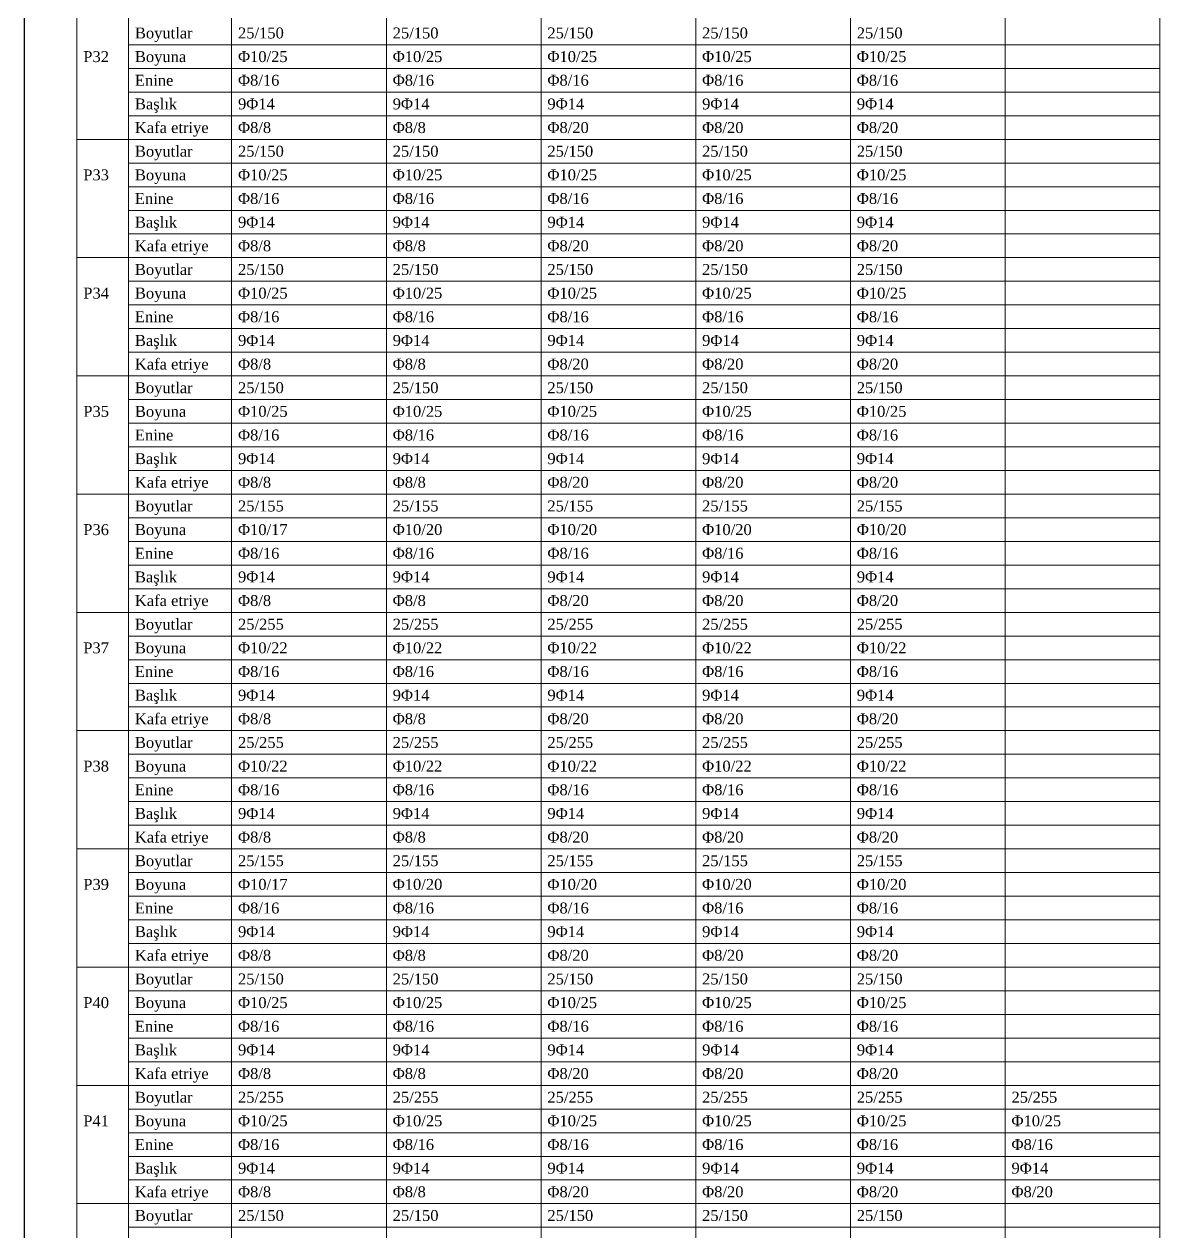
# Model space of a CAD drawing. Header units: millimetres. Extents: x 2232 to 85269, y -3593 to 5869.
# Drawn here: x 38075 to 38974, y 2515 to 3471 of the extents above; entities that cross this region are included whole.
import ezdxf

# ---------------------------------------------------------------- set-up
doc = ezdxf.new("R2010")
doc.units = ezdxf.units.MM
doc.layers.add('Donatı Metraj Tablosu', color=7, linetype='Continuous')
doc.layers.add('Standart', color=7, linetype='Continuous')
doc.styles.add('times new roman_1_18', font='times.ttf', dxfattribs={"height": 0.2})

# ---------------------------------------------------------------- blocks, each defined once
blk = doc.blocks.new('IDE999Entity7105')
at = {"layer": 'Donatı Metraj Tablosu', "color": 1, "linetype": 'Continuous', "lineweight": 5}
for points in [[(32590.5, 6002.8), (32590.5, 0)], [(32760.5, 6002.8), (32760.5, 0)], [(32930.5, 6002.8), (32930.5, 0)], [(33100.5, 6002.8), (33100.5, 0)], [(33270.5, 6002.8), (33270.5, 0)], [(33440.5, 6002.8), (33440.5, 0)], [(33610.5, 6002.8), (33610.5, 0)], [(33780.5, 6002.8), (33780.5, 0)], [(32647.2, 5954), (32647.2, 0)], [(32647.2, 2834), (33780.5, 2834)], [(32647.2, 2808), (33780.5, 2808)], [(32647.2, 2782), (33780.5, 2782)], [(32647.2, 2756), (33780.5, 2756)], [(32590.5, 2730), (33780.5, 2730)], [(32647.2, 2704), (33780.5, 2704)], [(32647.2, 2678), (33780.5, 2678)], [(32647.2, 2652), (33780.5, 2652)], [(32647.2, 2626), (33780.5, 2626)], [(32590.5, 2600), (33780.5, 2600)], [(32647.2, 2574), (33780.5, 2574)], [(32647.2, 2548), (33780.5, 2548)], [(32647.2, 2522), (33780.5, 2522)], [(32647.2, 2496), (33780.5, 2496)], [(32590.5, 2470), (33780.5, 2470)], [(32647.2, 2444), (33780.5, 2444)], [(32647.2, 2418), (33780.5, 2418)], [(32647.2, 2392), (33780.5, 2392)], [(32647.2, 2366), (33780.5, 2366)], [(32590.5, 2340), (33780.5, 2340)], [(32647.2, 2314), (33780.5, 2314)], [(32647.2, 2288), (33780.5, 2288)], [(32647.2, 2262), (33780.5, 2262)], [(32647.2, 2236), (33780.5, 2236)], [(32590.5, 2210), (33780.5, 2210)], [(32647.2, 2184), (33780.5, 2184)], [(32647.2, 2158), (33780.5, 2158)], [(32647.2, 2132), (33780.5, 2132)], [(32647.2, 2106), (33780.5, 2106)], [(32590.5, 2080), (33780.5, 2080)], [(32647.2, 2054), (33780.5, 2054)], [(32647.2, 2028), (33780.5, 2028)], [(32647.2, 2002), (33780.5, 2002)], [(32647.2, 1976), (33780.5, 1976)], [(32590.5, 1950), (33780.5, 1950)], [(32647.2, 1924), (33780.5, 1924)], [(32647.2, 1898), (33780.5, 1898)], [(32647.2, 1872), (33780.5, 1872)], [(32647.2, 1846), (33780.5, 1846)], [(32590.5, 1820), (33780.5, 1820)], [(32647.2, 1794), (33780.5, 1794)], [(32647.2, 1768), (33780.5, 1768)], [(32647.2, 1742), (33780.5, 1742)], [(32647.2, 1716), (33780.5, 1716)], [(32590.5, 1690), (33780.5, 1690)], [(32647.2, 1664), (33780.5, 1664)], [(32647.2, 1638), (33780.5, 1638)], [(32647.2, 1612), (33780.5, 1612)], [(32647.2, 1586), (33780.5, 1586)], [(32590.5, 1560), (33780.5, 1560)], [(32647.2, 1534), (33780.5, 1534)]]:
    blk.add_lwpolyline(points, dxfattribs=at)
at = {"layer": 'Donatı Metraj Tablosu', "color": 1, "linetype": 'Continuous', "lineweight": 5, "style": 'times new roman_1_18'}
for s, p in [('Boyutlar', (32654.2, 2841)), ('25/150', (32767.5, 2841)), ('25/150', (32937.5, 2841)), ('25/150', (33107.5, 2841)), ('25/150', (33277.5, 2841)), ('25/150', (33447.5, 2841)), ('P32', (32597.5, 2815)), ('P32', (32597.5, 2815)), ('P32', (32597.5, 2815)), ('P32', (32597.5, 2815)), ('P32', (32597.5, 2815)), ('P32', (32597.5, 2815)), ('Boyuna', (32654.2, 2815)), ('Φ10/25', (32767.5, 2815)), ('Φ10/25', (32937.5, 2815)), ('Φ10/25', (33107.5, 2815)), ('Φ10/25', (33277.5, 2815)), ('Φ10/25', (33447.5, 2815)), ('Enine', (32654.2, 2789)), ('Φ8/16', (32767.5, 2789)), ('Φ8/16', (32937.5, 2789)), ('Φ8/16', (33107.5, 2789)), ('Φ8/16', (33277.5, 2789)), ('Φ8/16', (33447.5, 2789)), ('Başlık', (32654.2, 2763)), ('9Φ14', (32767.5, 2763)), ('9Φ14', (32937.5, 2763)), ('9Φ14', (33107.5, 2763)), ('9Φ14', (33277.5, 2763)), ('9Φ14', (33447.5, 2763)), ('Kafa etriye', (32654.2, 2737)), ('Φ8/8', (32767.5, 2737)), ('Φ8/8', (32937.5, 2737)), ('Φ8/20', (33107.5, 2737)), ('Φ8/20', (33277.5, 2737)), ('Φ8/20', (33447.5, 2737)), ('Boyutlar', (32654.2, 2711)), ('25/150', (32767.5, 2711)), ('25/150', (32937.5, 2711)), ('25/150', (33107.5, 2711)), ('25/150', (33277.5, 2711)), ('25/150', (33447.5, 2711)), ('P33', (32597.5, 2685)), ('P33', (32597.5, 2685)), ('P33', (32597.5, 2685)), ('P33', (32597.5, 2685)), ('P33', (32597.5, 2685)), ('P33', (32597.5, 2685)), ('Boyuna', (32654.2, 2685)), ('Φ10/25', (32767.5, 2685)), ('Φ10/25', (32937.5, 2685)), ('Φ10/25', (33107.5, 2685)), ('Φ10/25', (33277.5, 2685)), ('Φ10/25', (33447.5, 2685)), ('Enine', (32654.2, 2659)), ('Φ8/16', (32767.5, 2659)), ('Φ8/16', (32937.5, 2659)), ('Φ8/16', (33107.5, 2659)), ('Φ8/16', (33277.5, 2659)), ('Φ8/16', (33447.5, 2659)), ('Başlık', (32654.2, 2633)), ('9Φ14', (32767.5, 2633)), ('9Φ14', (32937.5, 2633)), ('9Φ14', (33107.5, 2633)), ('9Φ14', (33277.5, 2633)), ('9Φ14', (33447.5, 2633)), ('Kafa etriye', (32654.2, 2607)), ('Φ8/8', (32767.5, 2607)), ('Φ8/8', (32937.5, 2607)), ('Φ8/20', (33107.5, 2607)), ('Φ8/20', (33277.5, 2607)), ('Φ8/20', (33447.5, 2607)), ('Boyutlar', (32654.2, 2581)), ('25/150', (32767.5, 2581)), ('25/150', (32937.5, 2581)), ('25/150', (33107.5, 2581)), ('25/150', (33277.5, 2581)), ('25/150', (33447.5, 2581)), ('P34', (32597.5, 2555)), ('P34', (32597.5, 2555)), ('P34', (32597.5, 2555)), ('P34', (32597.5, 2555)), ('P34', (32597.5, 2555)), ('P34', (32597.5, 2555)), ('Boyuna', (32654.2, 2555)), ('Φ10/25', (32767.5, 2555)), ('Φ10/25', (32937.5, 2555)), ('Φ10/25', (33107.5, 2555)), ('Φ10/25', (33277.5, 2555)), ('Φ10/25', (33447.5, 2555)), ('Enine', (32654.2, 2529)), ('Φ8/16', (32767.5, 2529)), ('Φ8/16', (32937.5, 2529)), ('Φ8/16', (33107.5, 2529)), ('Φ8/16', (33277.5, 2529)), ('Φ8/16', (33447.5, 2529)), ('Başlık', (32654.2, 2503)), ('9Φ14', (32767.5, 2503)), ('9Φ14', (32937.5, 2503)), ('9Φ14', (33107.5, 2503)), ('9Φ14', (33277.5, 2503)), ('9Φ14', (33447.5, 2503)), ('Kafa etriye', (32654.2, 2477)), ('Φ8/8', (32767.5, 2477)), ('Φ8/8', (32937.5, 2477)), ('Φ8/20', (33107.5, 2477)), ('Φ8/20', (33277.5, 2477)), ('Φ8/20', (33447.5, 2477)), ('Boyutlar', (32654.2, 2451)), ('25/150', (32767.5, 2451)), ('25/150', (32937.5, 2451)), ('25/150', (33107.5, 2451)), ('25/150', (33277.5, 2451)), ('25/150', (33447.5, 2451)), ('P35', (32597.5, 2425)), ('P35', (32597.5, 2425)), ('P35', (32597.5, 2425)), ('P35', (32597.5, 2425)), ('P35', (32597.5, 2425)), ('P35', (32597.5, 2425)), ('Boyuna', (32654.2, 2425)), ('Φ10/25', (32767.5, 2425)), ('Φ10/25', (32937.5, 2425)), ('Φ10/25', (33107.5, 2425)), ('Φ10/25', (33277.5, 2425)), ('Φ10/25', (33447.5, 2425)), ('Enine', (32654.2, 2399)), ('Φ8/16', (32767.5, 2399)), ('Φ8/16', (32937.5, 2399)), ('Φ8/16', (33107.5, 2399)), ('Φ8/16', (33277.5, 2399)), ('Φ8/16', (33447.5, 2399)), ('Başlık', (32654.2, 2373)), ('9Φ14', (32767.5, 2373)), ('9Φ14', (32937.5, 2373)), ('9Φ14', (33107.5, 2373)), ('9Φ14', (33277.5, 2373)), ('9Φ14', (33447.5, 2373)), ('Kafa etriye', (32654.2, 2347)), ('Φ8/8', (32767.5, 2347)), ('Φ8/8', (32937.5, 2347)), ('Φ8/20', (33107.5, 2347)), ('Φ8/20', (33277.5, 2347)), ('Φ8/20', (33447.5, 2347)), ('Boyutlar', (32654.2, 2321)), ('25/155', (32767.5, 2321)), ('25/155', (32937.5, 2321)), ('25/155', (33107.5, 2321)), ('25/155', (33277.5, 2321)), ('25/155', (33447.5, 2321)), ('P36', (32597.5, 2295)), ('P36', (32597.5, 2295)), ('P36', (32597.5, 2295)), ('P36', (32597.5, 2295)), ('P36', (32597.5, 2295)), ('P36', (32597.5, 2295)), ('Boyuna', (32654.2, 2295)), ('Φ10/17', (32767.5, 2295)), ('Φ10/20', (32937.5, 2295)), ('Φ10/20', (33107.5, 2295)), ('Φ10/20', (33277.5, 2295)), ('Φ10/20', (33447.5, 2295)), ('Enine', (32654.2, 2269)), ('Φ8/16', (32767.5, 2269)), ('Φ8/16', (32937.5, 2269)), ('Φ8/16', (33107.5, 2269)), ('Φ8/16', (33277.5, 2269)), ('Φ8/16', (33447.5, 2269)), ('Başlık', (32654.2, 2243)), ('9Φ14', (32767.5, 2243)), ('9Φ14', (32937.5, 2243)), ('9Φ14', (33107.5, 2243)), ('9Φ14', (33277.5, 2243)), ('9Φ14', (33447.5, 2243)), ('Kafa etriye', (32654.2, 2217)), ('Φ8/8', (32767.5, 2217)), ('Φ8/8', (32937.5, 2217)), ('Φ8/20', (33107.5, 2217)), ('Φ8/20', (33277.5, 2217)), ('Φ8/20', (33447.5, 2217)), ('Boyutlar', (32654.2, 2191)), ('25/255', (32767.5, 2191)), ('25/255', (32937.5, 2191)), ('25/255', (33107.5, 2191)), ('25/255', (33277.5, 2191)), ('25/255', (33447.5, 2191)), ('P37', (32597.5, 2165)), ('P37', (32597.5, 2165)), ('P37', (32597.5, 2165)), ('P37', (32597.5, 2165)), ('P37', (32597.5, 2165)), ('P37', (32597.5, 2165)), ('Boyuna', (32654.2, 2165)), ('Φ10/22', (32767.5, 2165)), ('Φ10/22', (32937.5, 2165)), ('Φ10/22', (33107.5, 2165)), ('Φ10/22', (33277.5, 2165)), ('Φ10/22', (33447.5, 2165)), ('Enine', (32654.2, 2139)), ('Φ8/16', (32767.5, 2139)), ('Φ8/16', (32937.5, 2139)), ('Φ8/16', (33107.5, 2139)), ('Φ8/16', (33277.5, 2139)), ('Φ8/16', (33447.5, 2139)), ('Başlık', (32654.2, 2113)), ('9Φ14', (32767.5, 2113)), ('9Φ14', (32937.5, 2113)), ('9Φ14', (33107.5, 2113)), ('9Φ14', (33277.5, 2113)), ('9Φ14', (33447.5, 2113)), ('Kafa etriye', (32654.2, 2087)), ('Φ8/8', (32767.5, 2087)), ('Φ8/8', (32937.5, 2087)), ('Φ8/20', (33107.5, 2087)), ('Φ8/20', (33277.5, 2087)), ('Φ8/20', (33447.5, 2087)), ('Boyutlar', (32654.2, 2061)), ('25/255', (32767.5, 2061)), ('25/255', (32937.5, 2061)), ('25/255', (33107.5, 2061)), ('25/255', (33277.5, 2061)), ('25/255', (33447.5, 2061)), ('P38', (32597.5, 2035)), ('P38', (32597.5, 2035)), ('P38', (32597.5, 2035)), ('P38', (32597.5, 2035)), ('P38', (32597.5, 2035)), ('P38', (32597.5, 2035)), ('Boyuna', (32654.2, 2035)), ('Φ10/22', (32767.5, 2035)), ('Φ10/22', (32937.5, 2035)), ('Φ10/22', (33107.5, 2035)), ('Φ10/22', (33277.5, 2035)), ('Φ10/22', (33447.5, 2035)), ('Enine', (32654.2, 2009)), ('Φ8/16', (32767.5, 2009)), ('Φ8/16', (32937.5, 2009)), ('Φ8/16', (33107.5, 2009)), ('Φ8/16', (33277.5, 2009)), ('Φ8/16', (33447.5, 2009)), ('Başlık', (32654.2, 1983)), ('9Φ14', (32767.5, 1983)), ('9Φ14', (32937.5, 1983)), ('9Φ14', (33107.5, 1983)), ('9Φ14', (33277.5, 1983)), ('9Φ14', (33447.5, 1983)), ('Kafa etriye', (32654.2, 1957)), ('Φ8/8', (32767.5, 1957)), ('Φ8/8', (32937.5, 1957)), ('Φ8/20', (33107.5, 1957)), ('Φ8/20', (33277.5, 1957)), ('Φ8/20', (33447.5, 1957)), ('Boyutlar', (32654.2, 1931)), ('25/155', (32767.5, 1931)), ('25/155', (32937.5, 1931)), ('25/155', (33107.5, 1931)), ('25/155', (33277.5, 1931)), ('25/155', (33447.5, 1931)), ('P39', (32597.5, 1905)), ('P39', (32597.5, 1905)), ('P39', (32597.5, 1905)), ('P39', (32597.5, 1905)), ('P39', (32597.5, 1905)), ('P39', (32597.5, 1905)), ('Boyuna', (32654.2, 1905)), ('Φ10/17', (32767.5, 1905)), ('Φ10/20', (32937.5, 1905)), ('Φ10/20', (33107.5, 1905)), ('Φ10/20', (33277.5, 1905)), ('Φ10/20', (33447.5, 1905)), ('Enine', (32654.2, 1879)), ('Φ8/16', (32767.5, 1879)), ('Φ8/16', (32937.5, 1879)), ('Φ8/16', (33107.5, 1879)), ('Φ8/16', (33277.5, 1879)), ('Φ8/16', (33447.5, 1879)), ('Başlık', (32654.2, 1853)), ('9Φ14', (32767.5, 1853)), ('9Φ14', (32937.5, 1853)), ('9Φ14', (33107.5, 1853)), ('9Φ14', (33277.5, 1853)), ('9Φ14', (33447.5, 1853)), ('Kafa etriye', (32654.2, 1827)), ('Φ8/8', (32767.5, 1827)), ('Φ8/8', (32937.5, 1827)), ('Φ8/20', (33107.5, 1827)), ('Φ8/20', (33277.5, 1827)), ('Φ8/20', (33447.5, 1827)), ('Boyutlar', (32654.2, 1801)), ('25/150', (32767.5, 1801)), ('25/150', (32937.5, 1801)), ('25/150', (33107.5, 1801)), ('25/150', (33277.5, 1801)), ('25/150', (33447.5, 1801)), ('P40', (32597.5, 1775)), ('P40', (32597.5, 1775)), ('P40', (32597.5, 1775)), ('P40', (32597.5, 1775)), ('P40', (32597.5, 1775)), ('P40', (32597.5, 1775)), ('Boyuna', (32654.2, 1775)), ('Φ10/25', (32767.5, 1775)), ('Φ10/25', (32937.5, 1775)), ('Φ10/25', (33107.5, 1775)), ('Φ10/25', (33277.5, 1775)), ('Φ10/25', (33447.5, 1775)), ('Enine', (32654.2, 1749)), ('Φ8/16', (32767.5, 1749)), ('Φ8/16', (32937.5, 1749)), ('Φ8/16', (33107.5, 1749)), ('Φ8/16', (33277.5, 1749)), ('Φ8/16', (33447.5, 1749)), ('Başlık', (32654.2, 1723)), ('9Φ14', (32767.5, 1723)), ('9Φ14', (32937.5, 1723)), ('9Φ14', (33107.5, 1723)), ('9Φ14', (33277.5, 1723)), ('9Φ14', (33447.5, 1723)), ('Kafa etriye', (32654.2, 1697)), ('Φ8/8', (32767.5, 1697)), ('Φ8/8', (32937.5, 1697)), ('Φ8/20', (33107.5, 1697)), ('Φ8/20', (33277.5, 1697)), ('Φ8/20', (33447.5, 1697)), ('Boyutlar', (32654.2, 1671)), ('25/255', (32767.5, 1671)), ('25/255', (32937.5, 1671)), ('25/255', (33107.5, 1671)), ('25/255', (33277.5, 1671)), ('25/255', (33447.5, 1671)), ('25/255', (33617.5, 1671)), ('P41', (32597.5, 1645)), ('P41', (32597.5, 1645)), ('P41', (32597.5, 1645)), ('P41', (32597.5, 1645)), ('P41', (32597.5, 1645)), ('P41', (32597.5, 1645)), ('Boyuna', (32654.2, 1645)), ('Φ10/25', (32767.5, 1645)), ('Φ10/25', (32937.5, 1645)), ('Φ10/25', (33107.5, 1645)), ('Φ10/25', (33277.5, 1645)), ('Φ10/25', (33447.5, 1645)), ('Φ10/25', (33617.5, 1645)), ('Enine', (32654.2, 1619)), ('Φ8/16', (32767.5, 1619)), ('Φ8/16', (32937.5, 1619)), ('Φ8/16', (33107.5, 1619)), ('Φ8/16', (33277.5, 1619)), ('Φ8/16', (33447.5, 1619)), ('Φ8/16', (33617.5, 1619)), ('Başlık', (32654.2, 1593)), ('9Φ14', (32767.5, 1593)), ('9Φ14', (32937.5, 1593)), ('9Φ14', (33107.5, 1593)), ('9Φ14', (33277.5, 1593)), ('9Φ14', (33447.5, 1593)), ('9Φ14', (33617.5, 1593)), ('Kafa etriye', (32654.2, 1567)), ('Φ8/8', (32767.5, 1567)), ('Φ8/8', (32937.5, 1567)), ('Φ8/20', (33107.5, 1567)), ('Φ8/20', (33277.5, 1567)), ('Φ8/20', (33447.5, 1567)), ('Φ8/20', (33617.5, 1567)), ('Boyutlar', (32654.2, 1541)), ('25/150', (32767.5, 1541)), ('25/150', (32937.5, 1541)), ('25/150', (33107.5, 1541)), ('25/150', (33277.5, 1541)), ('25/150', (33447.5, 1541))]:
    blk.add_text(s, height=12, dxfattribs=at).set_placement(p)

msp = doc.modelspace()

# ---------------------------------------------------------------- linework, layer by layer
msp.add_line((38075.15, 5868.75), (38075.15, 1368.75))

# ---------------------------------------------------------------- block references
at = {"layer": 'Standart', "xscale": 0.7200000000000001, "yscale": 0.7200000000000001, "zscale": 0.7200000000000001}
msp.add_blockref('IDE999Entity7105', (14651.75, 1414.38), dxfattribs=at)

doc.saveas('drawing.dxf')
